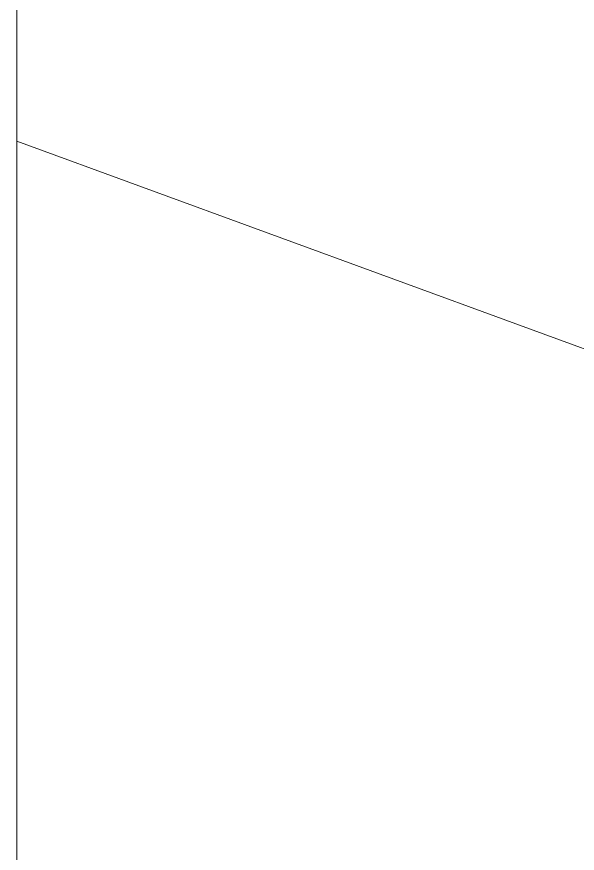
# Model space of a CAD drawing. Header units: millimetres. Extents: x -177800 to -26107, y -132450 to -18386.
# Drawn here: x -165986.3719 to -165986.1636, y -125473.7239 to -125473.413 of the extents above; entities that cross this region are included whole.
import ezdxf

# ---------------------------------------------------------------- set-up
doc = ezdxf.new("R2010")
doc.units = ezdxf.units.MM
doc.layers.add('0-1', color=7, linetype='Continuous', lineweight=5)
doc.layers.add('A-_GENM----_M', color=6, linetype='Continuous', lineweight=9, true_color=0xff00ff)

# ---------------------------------------------------------------- blocks, each defined once
blk = doc.blocks.new('IDA - Toilet Partition - Corner - 950Lx700Width-4450347-BLK 2 UPPER ROOF PLAN')
at = {"layer": 'A-_GENM----_M'}
blk.add_line((897, 1800), (810, 1800), dxfattribs=at)
at = {"layer": 'A-_GENM----_M', "flags": 128}
blk.add_lwpolyline([(881.99799, 1802.21365), (881.66394, 1801.48679), (881.35922, 1800.74716), (881.08572, 1800)], dxfattribs=at)
blk = doc.blocks.new('IDA - Toilet Partition - Corner - 950Lx700Width-4450346-BLK 2 UPPER ROOF PLAN')
at = {"layer": 'A-_GENM----_M', "flags": 128}
blk.add_lwpolyline([(-18.00201, 1802.21365), (-18.33606, 1801.48679), (-18.64078, 1800.74716), (-18.91428, 1800)], dxfattribs=at)
blk = doc.blocks.new('1599_DB_A_BLK3_1STGD_R21_rvt-1-BLK 2 UPPER ROOF PLAN')
at = {"layer": 'A-_GENM----_M', "rotation": 269.9999999999996}
for name, p in [('IDA - Toilet Partition - Corner - 950Lx700Width-4450347-BLK 2 UPPER ROOF PLAN', (-167786.3719, -124592.37346)), ('IDA - Toilet Partition - Corner - 950Lx700Width-4450346-BLK 2 UPPER ROOF PLAN', (-167786.3719, -125492.37346))]:
    blk.add_blockref(name, p, dxfattribs=at)

msp = doc.modelspace()

# ---------------------------------------------------------------- block references
at = {"layer": '0-1'}
msp.add_blockref('1599_DB_A_BLK3_1STGD_R21_rvt-1-BLK 2 UPPER ROOF PLAN', (0, 0), dxfattribs=at)

doc.saveas('drawing.dxf')
